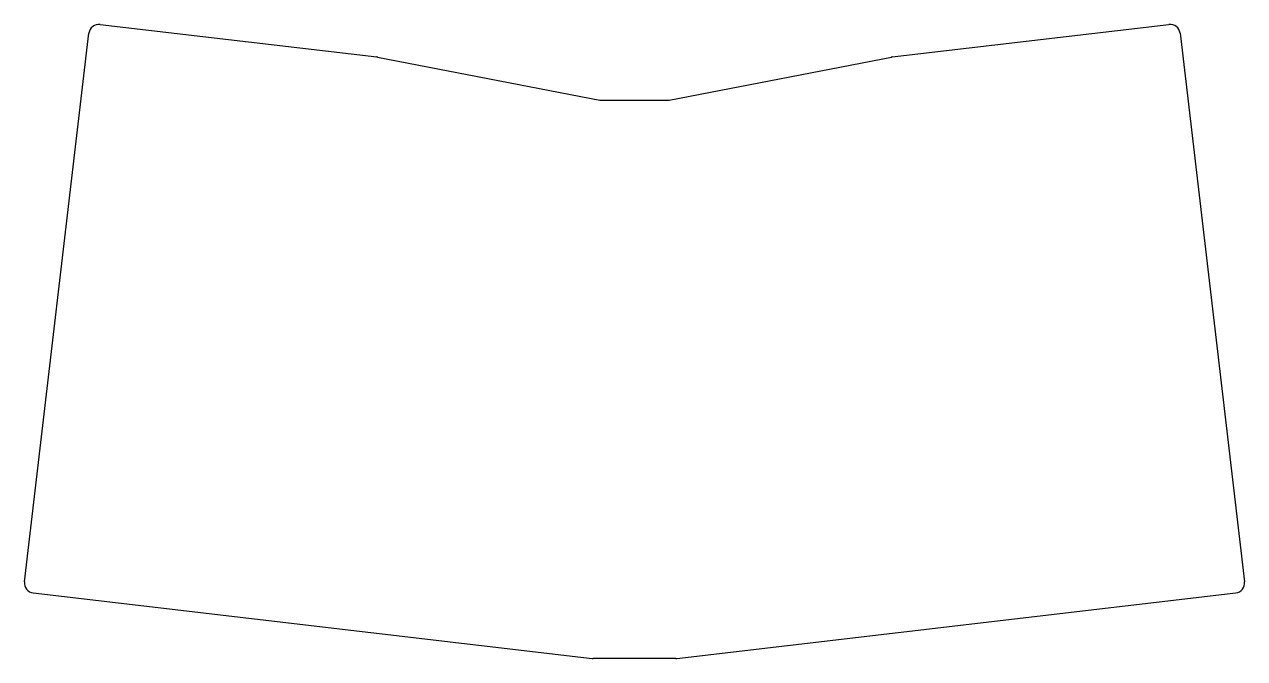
# Model space of a CAD drawing. Header units: millimetres. Extents: x -11 to 234, y -21 to 107.
import ezdxf

# ---------------------------------------------------------------- set-up
doc = ezdxf.new("R2010")
doc.units = ezdxf.units.MM

msp = doc.modelspace()

# ---------------------------------------------------------------- linework, layer by layer
for p, q in [((4.47, 106.61), (60.01, 100.08)), ((163.36, 100.08), (218.9, 106.61)), ((-10.69, -5.29), (2.25, 104.85)), ((221.12, 104.85), (234.06, -5.29)), ((60.16, 100.06), (104.72, 91.42)), ((118.65, 91.42), (163.21, 100.06)), ((105.1, 91.38), (118.27, 91.38)), ((-8.94, -7.51), (103.17, -20.68)), ((120.19, -20.68), (232.31, -7.51)), ((119.96, -20.69), (103.41, -20.69))]:
    msp.add_line(p, q)
for centre, start, end in [((4.24, 104.62), 83.3, 173.3), ((219.13, 104.62), 6.7, 96.7), ((59.78, 98.1), 79.0293, 83.3), ((163.59, 98.1), 96.7, 100.9707), ((105.1, 93.38), 259.0293, 270), ((118.27, 93.38), 270, 280.9707), ((-8.7, -5.52), 173.3, 263.3), ((232.07, -5.52), 276.7, 6.7), ((103.41, -18.69), 263.3, 270), ((119.96, -18.69), 270, 276.7)]:
    msp.add_arc(centre, 2, start, end)

doc.saveas('drawing.dxf')
